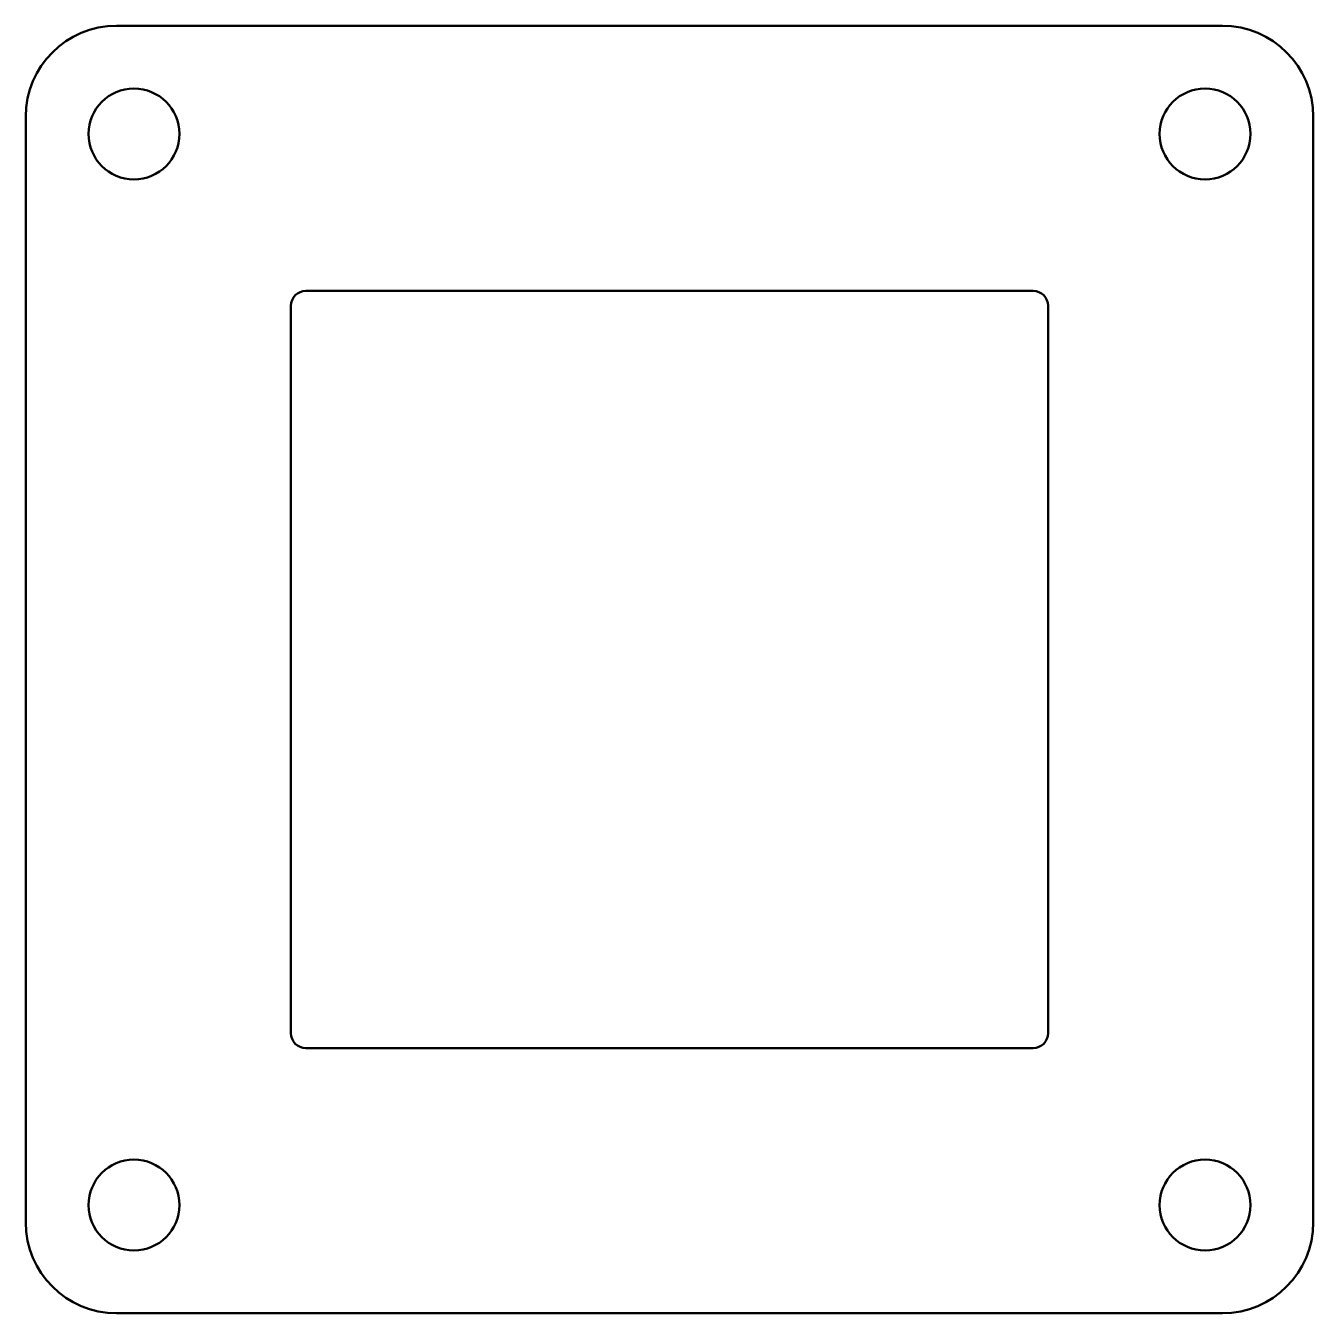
# Model space of a CAD drawing. Header units: millimetres. Extents: x 1.2 to 86.2, y 1.2 to 86.2.
import ezdxf

# ---------------------------------------------------------------- set-up
doc = ezdxf.new("R2010")
doc.units = ezdxf.units.MM
doc.layers.add('IV_INTERIOR_PROFILES', color=7, linetype='Continuous', lineweight=50)
doc.layers.add('IV_OUTER_PROFILE', color=7, linetype='Continuous', lineweight=50)

msp = doc.modelspace()

# ---------------------------------------------------------------- linework, layer by layer
at = {"layer": 'IV_INTERIOR_PROFILES'}
for p, q in [((19.743, 68.743), (67.743, 68.743)), ((18.743, 19.743), (18.743, 67.743)), ((68.743, 67.743), (68.743, 19.743)), ((67.743, 18.743), (19.743, 18.743))]:
    msp.add_line(p, q, dxfattribs=at)
for centre in [(8.387, 79.098), (79.098, 79.098), (8.387, 8.387), (79.098, 8.387)]:
    msp.add_circle(centre, 3, dxfattribs=at)
for centre, start, end in [((19.743, 67.743), 90, 180), ((67.743, 67.743), 0, 90), ((19.743, 19.743), 180, 270), ((67.743, 19.743), 270, 0)]:
    msp.add_arc(centre, 1, start, end, dxfattribs=at)
at = {"layer": 'IV_OUTER_PROFILE'}
for p, q in [((7.243, 86.243), (80.243, 86.243)), ((1.243, 7.243), (1.243, 80.243)), ((86.243, 80.243), (86.243, 7.243)), ((80.243, 1.243), (7.243, 1.243))]:
    msp.add_line(p, q, dxfattribs=at)
for centre, start, end in [((7.243, 80.243), 90, 180), ((80.243, 80.243), 0, 90), ((7.243, 7.243), 180, 270), ((80.243, 7.243), 270, 0)]:
    msp.add_arc(centre, 6, start, end, dxfattribs=at)

doc.saveas('drawing.dxf')
